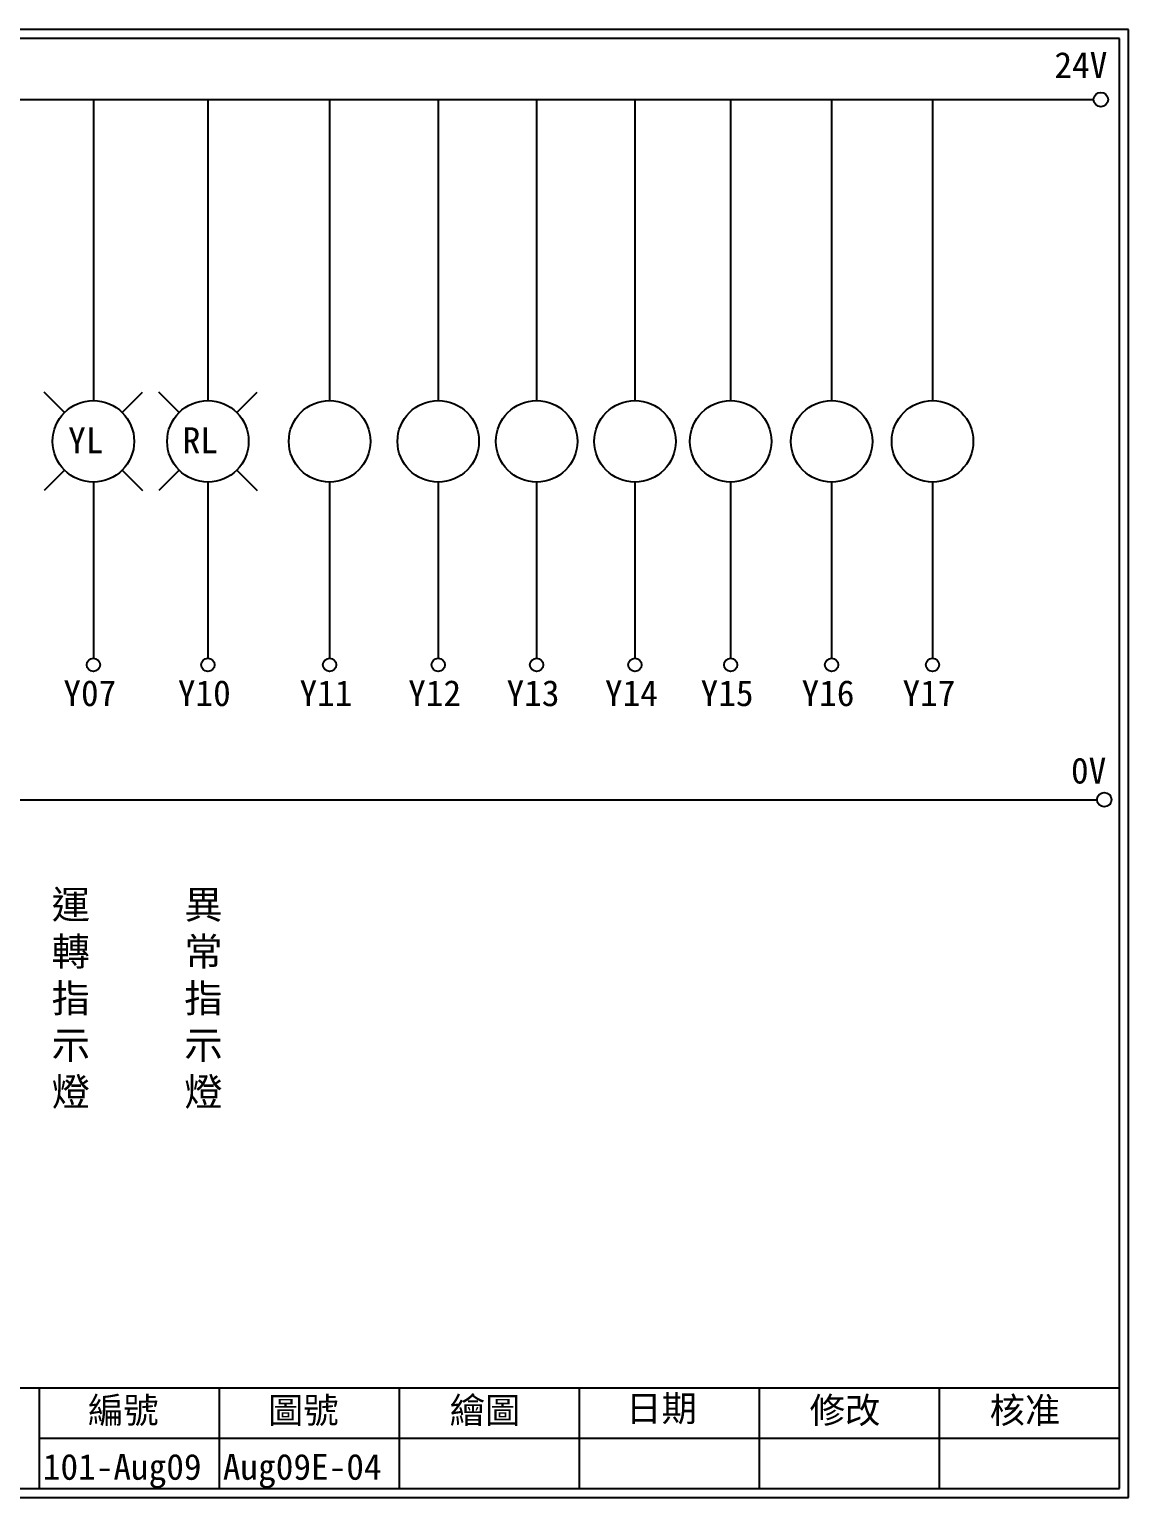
# Model space of a CAD drawing. Extents: x 926 to 1213, y 3 to 207.
# Drawn here: x 1060.1 to 1212.7, y 3 to 207 of the extents above; entities that cross this region are included whole.
import ezdxf

# ---------------------------------------------------------------- set-up
doc = ezdxf.new("R2010")
doc.units = 0
doc.layers.get('0').update_dxf_attribs({"linetype": 'CONTINUOUS'})
doc.layers.add('圖框層', color=7, linetype='CONTINUOUS')
doc.layers.add('標尺寸層', color=3, linetype='CONTINUOUS')
doc.styles.add('CNS', font='romanc.shx', dxfattribs={"bigfont": 'chineset.shx'})
doc.styles.add('STSL', font='KAIU.TTF')

msp = doc.modelspace()

# ---------------------------------------------------------------- linework, layer by layer
for p, q in [((1064.96, 153.73), (1062.13, 156.56)), ((1072.97, 153.73), (1075.8, 156.56)), ((1080.87, 153.73), (1078.04, 156.56)), ((1088.88, 153.73), (1091.71, 156.56)), ((1064.96, 145.73), (1062.13, 142.9)), ((1072.97, 145.73), (1075.8, 142.9)), ((1080.87, 145.73), (1078.04, 142.9)), ((1088.88, 145.73), (1091.71, 142.9))]:
    msp.add_line(p, q)
for centre in [(1208.88, 197.22), (1209.36, 99.96)]:
    msp.add_circle(centre, 1)
at = {"layer": '圖框層', "color": 7}
for p, q in [((1212.74, 206.97), (925.74, 206.97)), ((1212.74, 3), (1212.74, 206.97)), ((1211.49, 205.72), (926.99, 205.72)), ((1211.49, 4.25), (1211.49, 205.72)), ((926.99, 18.25), (1211.49, 18.25)), ((1061.49, 4.25), (1061.49, 18.25)), ((1086.49, 4.25), (1086.49, 18.25)), ((1111.49, 4.25), (1111.49, 18.25)), ((1136.49, 4.25), (1136.49, 18.25)), ((1161.49, 4.25), (1161.49, 18.25)), ((1186.49, 4.25), (1186.49, 18.25)), ((1061.49, 11.25), (1211.49, 11.25)), ((926.99, 4.25), (1211.49, 4.25)), ((925.74, 3), (1212.74, 3))]:
    msp.add_line(p, q, dxfattribs=at)
at = {"layer": '標尺寸層', "color": 7}
for p, q in [((930.28, 197.22), (1207.88, 197.22)), ((1068.97, 197.22), (1068.97, 155.39)), ((1084.87, 197.22), (1084.87, 155.39)), ((1101.77, 197.22), (1101.77, 155.39)), ((1116.86, 197.22), (1116.86, 155.39)), ((1130.52, 197.22), (1130.52, 155.39)), ((1144.18, 197.22), (1144.18, 155.39)), ((1157.47, 197.22), (1157.47, 155.39)), ((1171.49, 197.22), (1171.49, 155.39)), ((1185.51, 197.22), (1185.51, 155.39)), ((1068.97, 144.07), (1068.97, 119.62)), ((1084.87, 144.07), (1084.87, 119.62)), ((1101.77, 144.07), (1101.77, 119.62)), ((1116.86, 144.07), (1116.86, 119.62)), ((1130.52, 144.07), (1130.52, 119.62)), ((1144.18, 144.07), (1144.18, 119.62)), ((1157.47, 144.07), (1157.47, 119.62)), ((1171.49, 144.07), (1171.49, 119.62)), ((1185.51, 144.07), (1185.51, 119.62)), ((930.49, 99.96), (1208.36, 99.96))]:
    msp.add_line(p, q, dxfattribs=at)
for centre, radius in [((1068.97, 149.73), 5.66), ((1084.87, 149.73), 5.66), ((1101.77, 149.73), 5.66), ((1116.86, 149.73), 5.66), ((1130.52, 149.73), 5.66), ((1144.18, 149.73), 5.66), ((1157.47, 149.73), 5.66), ((1171.49, 149.73), 5.66), ((1185.51, 149.73), 5.66), ((1068.97, 118.7), 0.92), ((1084.87, 118.7), 0.92), ((1101.77, 118.7), 0.92), ((1116.86, 118.7), 0.92), ((1130.52, 118.7), 0.92), ((1144.18, 118.7), 0.92), ((1157.47, 118.7), 0.92), ((1171.49, 118.7), 0.92), ((1185.51, 118.7), 0.92)]:
    msp.add_circle(centre, radius, dxfattribs=at)

# ---------------------------------------------------------------- texts
at = {"layer": '圖框層', "color": 4, "style": 'STSL'}
for s, p in [('24V', (1202.44, 200.22)), ('YL', (1065.46, 148.09)), ('RL', (1081.37, 148.09)), ('Y07', (1064.8, 112.96)), ('Y10', (1080.7, 112.96)), ('Y11', (1097.6, 112.96)), ('Y12', (1112.69, 112.96)), ('Y13', (1126.35, 112.96)), ('Y14', (1140.01, 112.96)), ('Y15', (1153.3, 112.96)), ('Y16', (1167.32, 112.96)), ('Y17', (1181.34, 112.96)), ('0V', (1204.74, 102.2)), ('編號', (1068.21, 13.34)), ('圖號', (1093.21, 13.34)), ('繪圖', (1118.44, 13.34)), ('日期', (1142.96, 13.59)), ('修改', (1168.44, 13.34)), ('核准', (1193.44, 13.34)), ('101-Aug09', (1061.95, 5.48)), ('Aug09E-04', (1086.95, 5.48))]:
    msp.add_text(s, height=3.6, dxfattribs=at).set_placement(p)
at = {"layer": '標尺寸層', "color": 7, "char_height": 3.9, "width": 2.8481, "attachment_point": 5, "style": 'CNS'}
for s, insert in [('{\\fDFKai-SB|b0|i0|c136|p65;運轉指示燈}', (1065.83, 72.17)), ('{\\fDFKai-SB|b0|i0|c136|p65;異常指示燈}', (1084.25, 72.17))]:
    msp.add_mtext(s, dxfattribs=dict(at, insert=insert))

doc.saveas('drawing.dxf')
